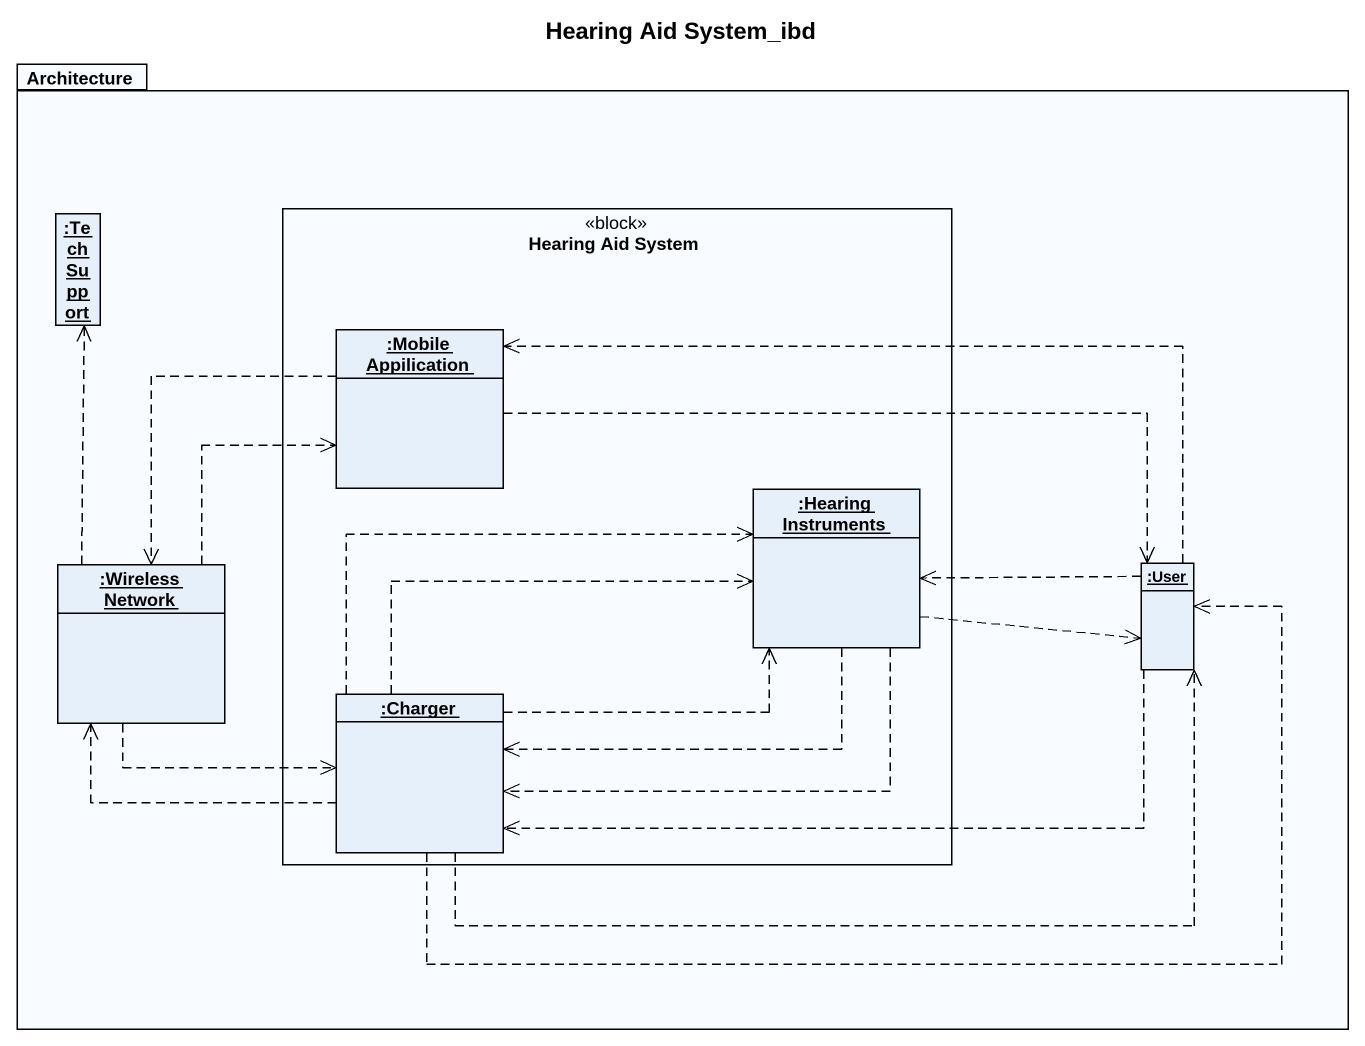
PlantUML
@startuml
title Hearing Aid System_ibd
hide circle
hide empty members
package Architecture {
  object ":Tech Support" as Tech_Support
  rectangle "Hearing Aid System" as Hearing_Aid_System <<block>> {
    object ":Mobile Appilication" as Mobile_Appilication
    object ":Hearing Instruments" as Hearing_Instruments
    object ":Charger" as Charger
  }
  object ":Wireless Network" as Wireless_Network
  object ":User" as User
}
Mobile_Appilication ..> Wireless_Network
Mobile_Appilication .right.> User
Hearing_Instruments .right.> User
Hearing_Instruments .left.> Charger
Hearing_Instruments .left.> Charger
Wireless_Network .up.> Tech_Support
Wireless_Network .up.> Mobile_Appilication
Wireless_Network .right.> Charger
User .left.> Mobile_Appilication
User .left.> Hearing_Instruments
User .left.> Charger
Charger .right.> Hearing_Instruments
Charger .right.> Hearing_Instruments
Charger .right.> Hearing_Instruments
Charger .left.> Wireless_Network
Charger .right.> User
Charger .right.> User
@enduml
